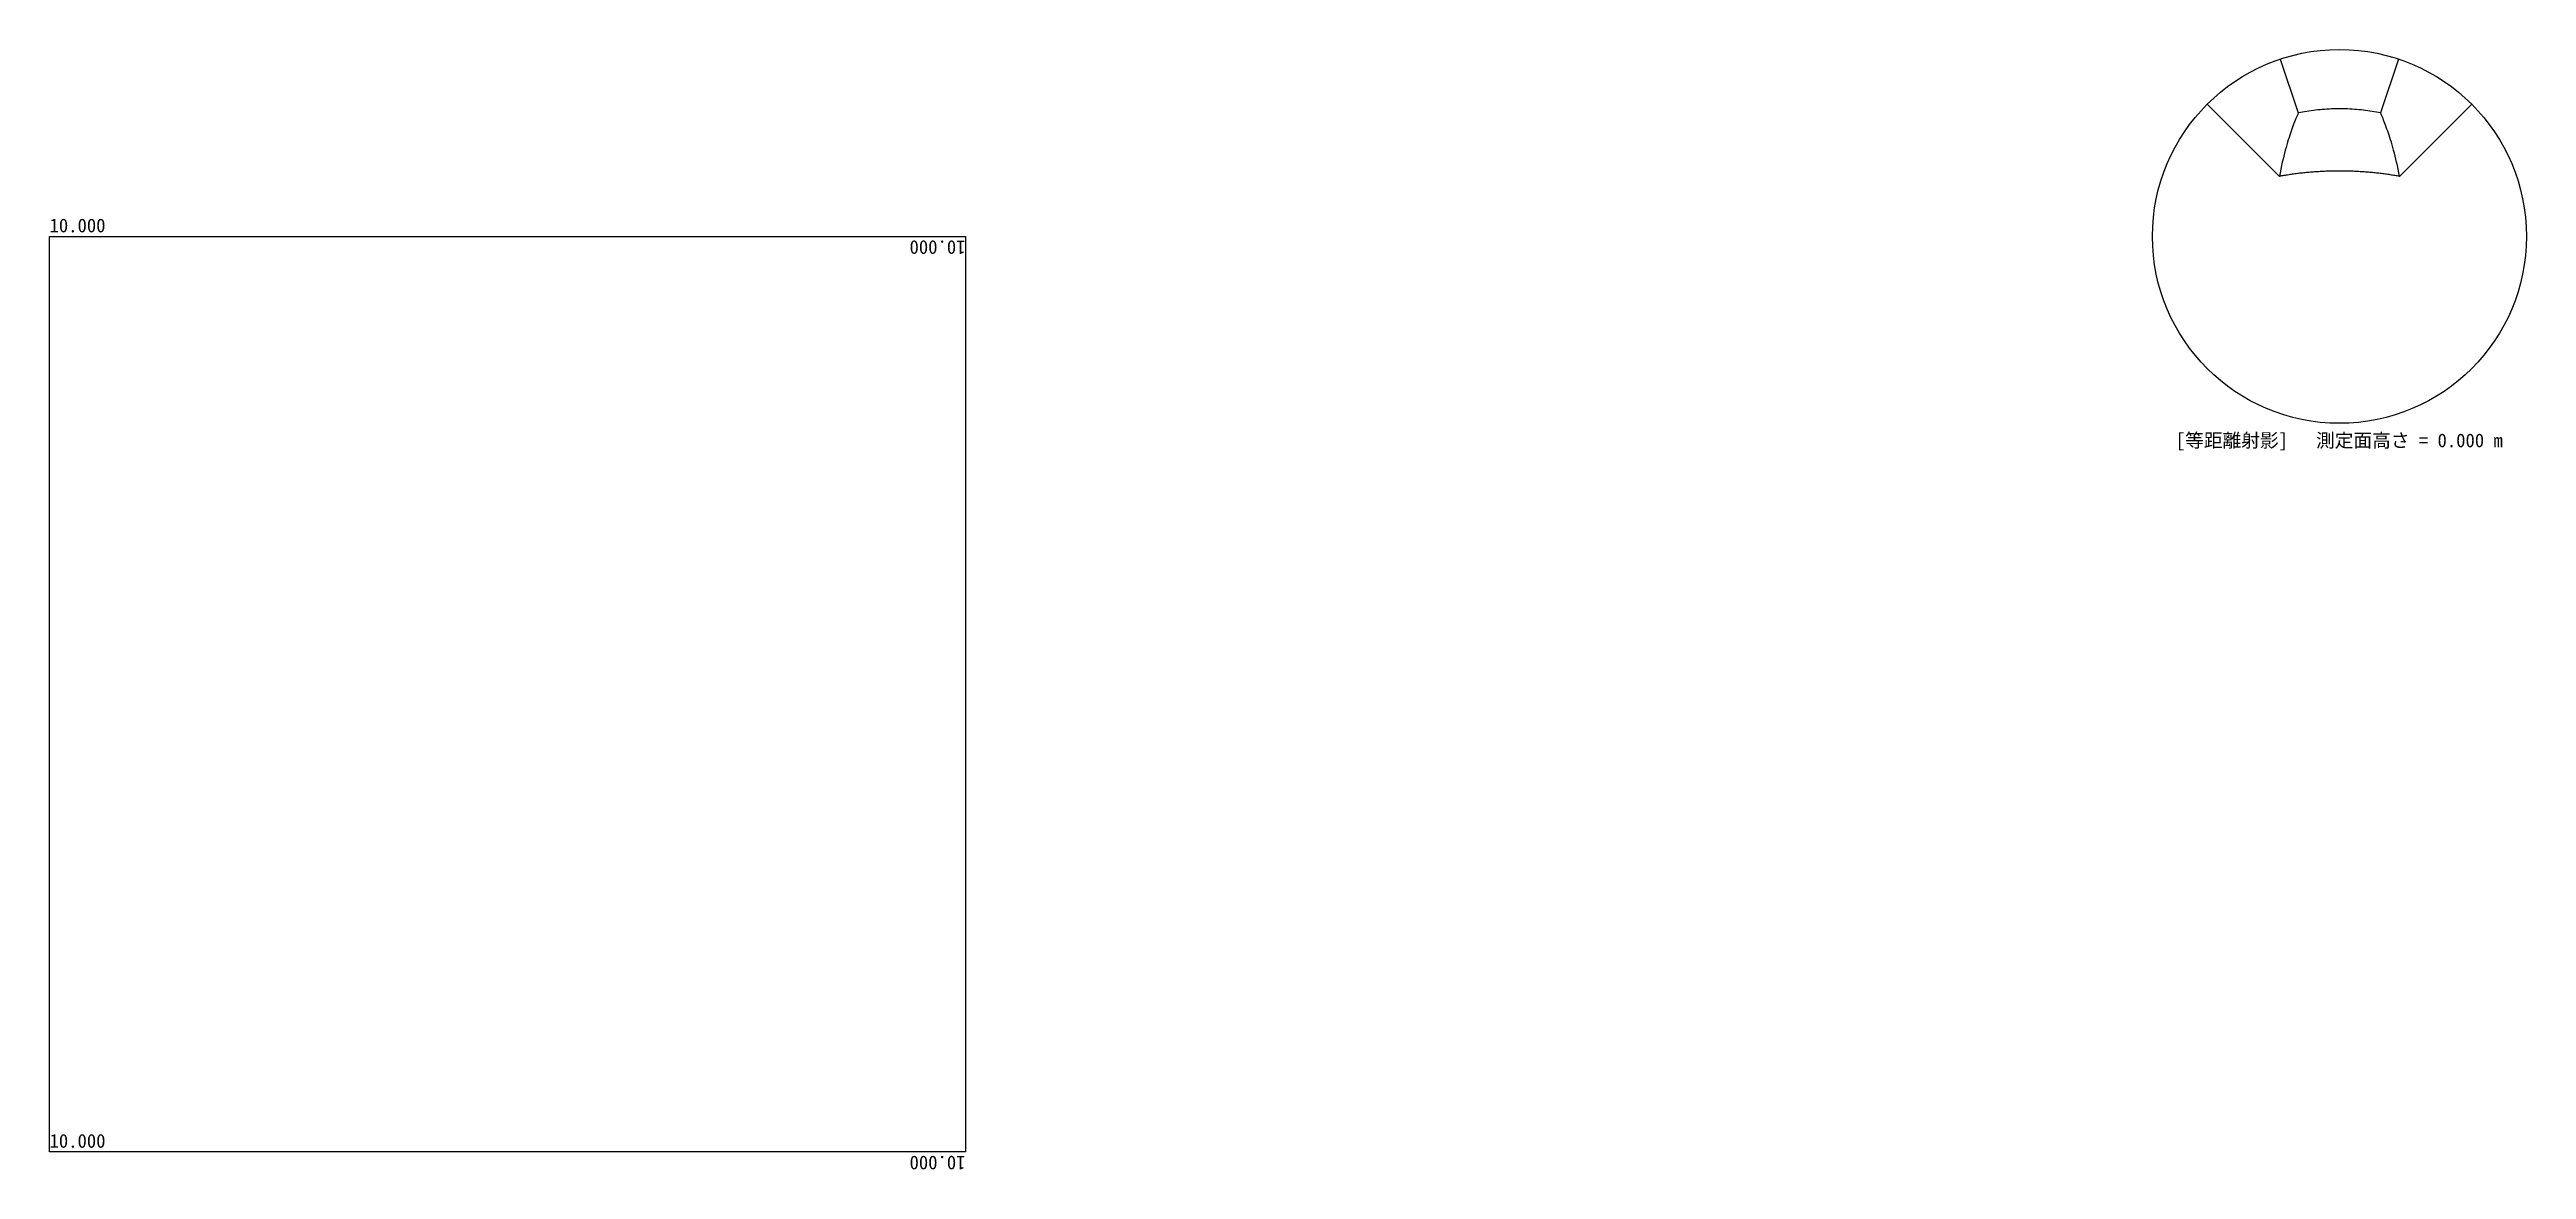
# Model space of a CAD drawing. Units: millimetres at full size, sheet at 1:100. Extents: x -9429 to 23684, y -9848 to 5133.
import ezdxf
from ezdxf.enums import TextEntityAlignment as Align

# ---------------------------------------------------------------- set-up
doc = ezdxf.new("R2010")
doc.units = ezdxf.units.MM
doc.header["$LTSCALE"] = 100
doc.layers.add('0-0', color=7, linetype='Continuous')
doc.styles.add('ＭＳ ゴシック', font='')
doc.styles.get('ＭＳ ゴシック').set_extended_font_data('MS Gothic')

msp = doc.modelspace()

# ---------------------------------------------------------------- linework, layer by layer
at = {"layer": '0-0'}
for p, q in [((20393.1, 5004.4), (20633.1, 4284.5)), ((21974.2, 5004.4), (21734.3, 4284.5)), ((19415.9, 4400.4), (20380.6, 3435.8))]:
    msp.add_line(p, q, dxfattribs=at)
for points in [[(21734.3, 4284.5), (21706.3, 4290), (21677.9, 4295.2), (21649.4, 4300.2), (21620.6, 4304.9), (21591.5, 4309.3), (21562.2, 4313.5), (21532.8, 4317.3), (21503.1, 4320.9), (21473.2, 4324.2), (21443.2, 4327.1), (21413, 4329.8), (21382.7, 4332.1), (21352.3, 4334.1), (21321.8, 4335.8), (21291.2, 4337.1), (21260.5, 4338.1), (21229.8, 4338.8), (21199, 4339.1), (21168.3, 4339.1), (21137.6, 4338.8), (21106.9, 4338.1), (21076.2, 4337.1), (21045.6, 4335.8), (21015.1, 4334.1), (20984.6, 4332.1), (20954.3, 4329.8), (20924.2, 4327.1), (20894.1, 4324.2), (20864.3, 4320.9), (20834.6, 4317.3), (20805.1, 4313.5), (20775.8, 4309.3), (20746.8, 4304.9), (20718, 4300.2), (20689.4, 4295.2), (20661.1, 4290), (20633.1, 4284.5)], [(22951.4, 4400.4), (21986.8, 3435.8), (21971.8, 3438.5), (21956.6, 3441.1), (21941.3, 3443.7), (21925.8, 3446.3), (21910.2, 3448.9), (21894.5, 3451.4), (21878.6, 3453.9), (21862.6, 3456.4), (21846.4, 3458.8), (21830.1, 3461.2), (21813.7, 3463.5), (21797.1, 3465.8), (21780.4, 3468), (21763.5, 3470.2), (21746.6, 3472.4), (21729.5, 3474.5), (21712.2, 3476.5), (21694.9, 3478.5), (21677.4, 3480.4), (21659.8, 3482.3), (21642.1, 3484.1), (21624.3, 3485.9), (21606.4, 3487.5), (21588.4, 3489.2), (21570.3, 3490.7), (21552.1, 3492.2), (21533.8, 3493.7), (21515.4, 3495.1), (21496.9, 3496.4), (21478.3, 3497.6), (21459.7, 3498.7), (21441, 3499.8), (21422.2, 3500.8), (21403.3, 3501.8), (21384.4, 3502.6), (21365.5, 3503.4), (21346.5, 3504.1), (21327.4, 3504.8)], [(20633.1, 4284.5), (20625.3, 4266.4), (20617.4, 4247.6), (20609.3, 4228.2), (20601, 4207.9), (20592.6, 4186.9), (20584, 4165.1), (20575.3, 4142.3), (20566.4, 4118.7), (20557.3, 4094.2), (20548.1, 4068.6), (20538.7, 4042), (20529.2, 4014.3), (20519.5, 3985.5), (20509.8, 3955.5), (20499.9, 3924.3), (20489.9, 3891.7), (20479.8, 3857.9), (20469.7, 3822.6), (20459.5, 3785.9), (20449.3, 3747.7), (20439.2, 3708), (20429.1, 3666.8), (20419, 3623.9), (20409.1, 3579.3), (20399.4, 3533.2), (20389.8, 3485.3), (20380.6, 3435.8)], [(21986.8, 3435.8), (21977.5, 3485.3), (21968, 3533.2), (21958.2, 3579.3), (21948.3, 3623.9), (21938.3, 3666.8), (21928.2, 3708), (21918, 3747.7), (21907.8, 3785.9), (21897.7, 3822.6), (21887.5, 3857.9), (21877.5, 3891.7), (21867.5, 3924.3), (21857.6, 3955.5), (21847.8, 3985.5), (21838.2, 4014.3), (21828.6, 4042), (21819.3, 4068.6), (21810, 4094.2), (21801, 4118.7), (21792.1, 4142.3), (21783.3, 4165.1), (21774.7, 4186.9), (21766.3, 4207.9), (21758.1, 4228.2), (21750, 4247.6), (21742, 4266.4), (21734.3, 4284.5)], [(20603.8, 3470.2), (20587, 3468), (20570.3, 3465.8), (20553.7, 3463.5), (20537.2, 3461.2), (20520.9, 3458.8), (20504.8, 3456.4), (20488.7, 3453.9), (20472.9, 3451.4), (20457.1, 3448.9), (20441.5, 3446.3), (20426.1, 3443.7), (20410.8, 3441.1), (20395.6, 3438.5), (20380.6, 3435.8)], [(21327.4, 3504.8), (21308.3, 3505.3), (21289.2, 3505.8), (21270.1, 3506.2), (21250.9, 3506.5), (21231.7, 3506.8), (21212.5, 3506.9), (21193.3, 3507), (21174.1, 3507), (21154.9, 3506.9), (21135.6, 3506.8), (21116.5, 3506.5), (21097.3, 3506.2), (21078.1, 3505.8), (21059, 3505.3), (21039.9, 3504.8), (21020.9, 3504.1), (21001.9, 3503.4), (20982.9, 3502.6), (20964, 3501.8), (20945.2, 3500.8), (20926.4, 3499.8), (20907.7, 3498.7), (20889, 3497.6), (20870.5, 3496.4), (20852, 3495.1), (20833.6, 3493.7), (20815.3, 3492.2), (20797.1, 3490.7), (20778.9, 3489.2), (20760.9, 3487.5), (20743, 3485.9), (20725.2, 3484.1), (20707.5, 3482.3), (20689.9, 3480.4), (20672.5, 3478.5), (20655.1, 3476.5), (20637.9, 3474.5), (20620.8, 3472.4), (20603.8, 3470.2)]]:
    msp.add_lwpolyline(points, dxfattribs=at)
msp.add_lwpolyline([(-9428.6, 2632.7), (2816.3, 2632.7), (2816.3, -9612.2), (-9428.6, -9612.2)], close=True, dxfattribs=at)
msp.add_circle((21183.7, 2632.7), 2500, dxfattribs=at)

# ---------------------------------------------------------------- texts
at = {"layer": '0-0', "color": 2, "style": 'ＭＳ ゴシック'}
for p in [(-9428.6, 2632.7), (-9428.6, -9612.2)]:
    msp.add_text('10.000', height=183.3, dxfattribs=at).set_placement(p, align=Align.BOTTOM_LEFT)
for p in [(2816.3, 2632.7), (2816.3, -9612.2)]:
    msp.add_text('10.000', height=183.3, rotation=180, dxfattribs=at).set_placement(p, align=Align.BOTTOM_LEFT)
at = {"layer": '0-0', "color": 4, "style": 'ＭＳ ゴシック'}
msp.add_text('[等距離射影] \u3000測定面高さ = 0.000 m', height=183.3, dxfattribs=at).set_placement((18996.2, -242.3), align=Align.BOTTOM_LEFT)

doc.saveas('drawing.dxf')
